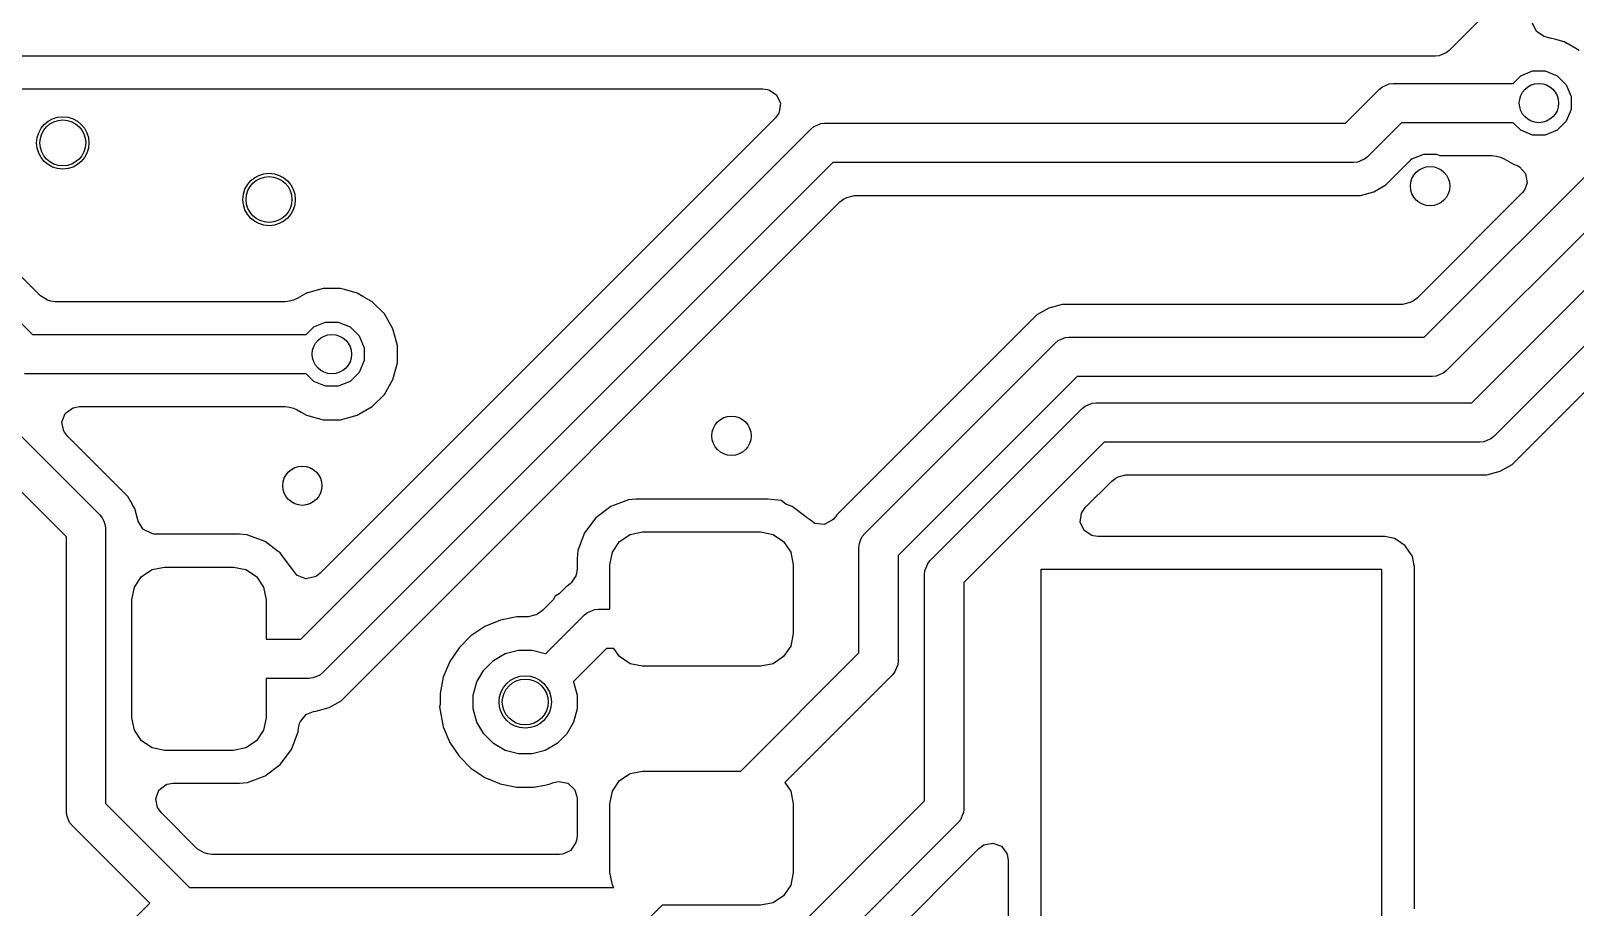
# Model space of a CAD drawing. Header units: inches. Extents: x 0.01 to 5.35, y 0.01 to 3.37.
# Drawn here: x 1.5349 to 1.9991, y 1.0002 to 1.2635 of the extents above; entities that cross this region are included whole.
import ezdxf

# ---------------------------------------------------------------- set-up
doc = ezdxf.new("R2010")
doc.units = ezdxf.units.IN
doc.header["$MEASUREMENT"] = 0
doc.layers.add('BLACK', color=250, linetype='CONTINUOUS')

msp = doc.modelspace()

# ---------------------------------------------------------------- linework, layer by layer
at = {"layer": 'BLACK', "linetype": 'CONTINUOUS'}
for p, q in [((2.44747, 1.74384), (1.96131, 1.25768)), ((1.95378, 1.17145), (2.41874, 1.63641)), ((2.42882, 1.62978), (1.9604, 1.16137)), ((1.9681, 1.15176), (2.4068, 1.59046)), ((2.41342, 1.58038), (1.97472, 1.14168)), ((1.98022, 1.13324), (2.32899, 1.482)), ((1.34098, 1.36677), (1.53547, 1.17228)), ((1.9875, 1.26336), (1.98636, 1.26587)), ((1.98981, 1.26188), (1.9875, 1.26336)), ((1.99054, 1.26166), (1.98981, 1.26188)), ((1.99149, 1.26138), (1.99054, 1.26166)), ((1.99054, 1.26166), (1.99054, 1.26166)), ((1.99161, 1.26135), (1.99149, 1.26138)), ((1.99334, 1.26089), (1.99161, 1.26135)), ((1.99586, 1.26021), (1.99334, 1.26089)), ((1.99681, 1.25967), (1.99586, 1.26021)), ((1.99711, 1.25949), (1.99681, 1.25967)), ((2.00036, 1.25762), (1.99711, 1.25949)), ((1.95713, 1.25595), (1.47483, 1.25595)), ((1.95829, 1.25607), (1.95713, 1.25595)), ((1.95917, 1.25643), (1.95829, 1.25607)), ((1.96041, 1.25695), (1.95917, 1.25643)), ((1.96131, 1.25768), (1.96041, 1.25695)), ((1.98051, 1.24775), (1.98279, 1.25003)), ((1.98279, 1.25003), (1.98634, 1.2515)), ((1.98634, 1.2515), (1.99018, 1.2515)), ((1.99018, 1.2515), (1.99373, 1.25003)), ((1.99373, 1.25003), (1.99644, 1.24732)), ((1.48796, 1.24609), (1.75499, 1.24609)), ((1.75499, 1.24609), (1.75636, 1.24589)), ((1.75636, 1.24589), (1.75679, 1.24577)), ((1.75679, 1.24577), (1.75911, 1.24428)), ((1.75911, 1.24428), (1.76025, 1.24178)), ((1.9301, 1.23576), (1.94036, 1.24602)), ((1.94036, 1.24602), (1.94125, 1.24676)), ((1.94125, 1.24676), (1.94304, 1.2475)), ((1.94304, 1.2475), (1.94338, 1.24764)), ((1.94338, 1.24764), (1.94453, 1.24775)), ((1.94453, 1.24775), (1.98051, 1.24775)), ((1.99644, 1.24732), (1.99791, 1.24377)), ((1.76025, 1.24178), (1.75986, 1.23906)), ((1.99791, 1.23993), (1.99644, 1.23638)), ((1.99791, 1.24377), (1.99791, 1.23993)), ((1.53783, 1.18387), (1.48444, 1.23726)), ((1.75874, 1.23736), (1.62192, 1.10054)), ((1.75973, 1.23878), (1.75874, 1.23736)), ((1.75976, 1.23885), (1.75973, 1.23878)), ((1.75986, 1.23906), (1.75976, 1.23885)), ((1.76937, 1.23403), (1.77026, 1.23477)), ((1.77026, 1.23477), (1.77181, 1.23541)), ((1.77181, 1.23541), (1.77239, 1.23565)), ((1.77239, 1.23565), (1.77354, 1.23576)), ((1.77354, 1.23576), (1.9301, 1.23576)), ((1.94698, 1.23594), (1.93672, 1.22568)), ((1.98051, 1.23594), (1.94698, 1.23594)), ((1.98279, 1.23366), (1.98051, 1.23594)), ((1.99644, 1.23638), (1.99373, 1.23366)), ((1.6161, 1.08076), (1.76937, 1.23403)), ((1.98634, 1.23219), (1.98279, 1.23366)), ((1.99018, 1.23219), (1.98634, 1.23219)), ((1.99373, 1.23366), (1.99018, 1.23219)), ((1.93672, 1.22568), (1.93582, 1.22495)), ((1.95008, 1.22504), (1.95362, 1.22651)), ((1.95362, 1.22651), (1.95746, 1.22651)), ((1.95746, 1.22651), (1.9585, 1.22608)), ((1.9585, 1.22608), (1.97421, 1.22608)), ((1.97421, 1.22608), (1.97547, 1.22591)), ((1.97547, 1.22591), (1.97667, 1.22559)), ((1.97667, 1.22559), (1.97785, 1.22511)), ((1.77599, 1.22395), (1.62272, 1.07068)), ((1.93254, 1.22395), (1.77599, 1.22395)), ((1.9337, 1.22407), (1.93254, 1.22395)), ((1.93459, 1.22444), (1.9337, 1.22407)), ((1.93582, 1.22495), (1.93459, 1.22444)), ((1.94222, 1.21724), (1.94914, 1.22415)), ((1.94914, 1.22415), (1.94933, 1.2243)), ((1.94933, 1.2243), (1.95008, 1.22504)), ((1.97785, 1.22511), (1.98065, 1.22349)), ((1.98065, 1.22349), (1.98065, 1.22349)), ((1.98065, 1.22349), (1.98065, 1.22349)), ((1.98065, 1.22349), (1.98066, 1.22349)), ((1.98066, 1.22349), (1.98066, 1.22348)), ((1.98066, 1.22348), (1.98088, 1.2234)), ((1.98088, 1.2234), (1.98088, 1.22339)), ((1.98088, 1.22339), (1.98193, 1.22294)), ((1.98193, 1.22294), (1.9824, 1.22265)), ((1.9824, 1.22265), (1.98425, 1.22062)), ((1.93863, 1.21517), (1.94222, 1.21724)), ((1.9847, 1.21784), (1.98389, 1.21569)), ((1.98425, 1.22062), (1.98471, 1.21791)), ((1.98471, 1.21791), (1.9847, 1.21784)), ((1.62822, 1.06224), (1.77815, 1.21216)), ((1.77815, 1.21216), (1.77926, 1.213)), ((1.77926, 1.213), (1.78017, 1.21349)), ((1.78017, 1.21349), (1.78251, 1.21409)), ((1.78251, 1.21409), (1.93462, 1.21409)), ((1.93462, 1.21409), (1.93863, 1.21517)), ((1.93462, 1.21409), (1.93462, 1.21409)), ((1.98319, 1.21481), (1.95162, 1.18324)), ((1.98378, 1.21552), (1.98319, 1.21481)), ((1.98389, 1.21569), (1.98378, 1.21552)), ((1.47172, 1.20203), (1.55569, 1.11807)), ((1.54561, 1.11144), (1.4651, 1.19195)), ((1.53991, 1.18264), (1.53783, 1.18387)), ((1.61783, 1.18474), (1.61502, 1.18312)), ((1.6179, 1.18476), (1.61783, 1.18474)), ((1.61811, 1.18482), (1.6179, 1.18476)), ((1.61817, 1.18483), (1.61811, 1.18482)), ((1.61845, 1.18491), (1.61817, 1.18483)), ((1.62284, 1.18608), (1.61845, 1.18491)), ((1.61845, 1.18491), (1.61845, 1.18491)), ((1.62803, 1.18608), (1.62284, 1.18608)), ((1.6292, 1.18577), (1.62803, 1.18608)), ((1.62803, 1.18608), (1.62803, 1.18608)), ((1.63304, 1.18474), (1.6292, 1.18577)), ((1.6292, 1.18577), (1.6292, 1.18577)), ((1.63476, 1.18375), (1.63304, 1.18474)), ((1.63753, 1.18215), (1.63476, 1.18375)), ((1.5409, 1.18234), (1.53991, 1.18264)), ((1.54228, 1.18215), (1.5409, 1.18234)), ((1.61138, 1.18215), (1.54228, 1.18215)), ((1.61265, 1.18231), (1.61138, 1.18215)), ((1.61385, 1.18263), (1.61265, 1.18231)), ((1.61502, 1.18312), (1.61385, 1.18263)), ((1.6412, 1.17848), (1.63753, 1.18215)), ((1.8409, 1.18024), (1.83731, 1.17816)), ((1.84491, 1.18131), (1.8409, 1.18024)), ((1.8409, 1.18024), (1.8409, 1.18024)), ((1.94726, 1.18131), (1.84491, 1.18131)), ((1.9496, 1.18191), (1.94726, 1.18131)), ((1.95051, 1.1824), (1.9496, 1.18191)), ((1.95162, 1.18324), (1.95051, 1.1824)), ((1.61769, 1.17228), (1.61996, 1.17456)), ((1.61996, 1.17456), (1.62351, 1.17603)), ((1.62351, 1.17603), (1.62735, 1.17603)), ((1.62735, 1.17603), (1.6309, 1.17456)), ((1.6309, 1.17456), (1.63362, 1.17185)), ((1.64379, 1.17398), (1.6412, 1.17848)), ((1.83731, 1.17816), (1.77715, 1.11801)), ((1.83731, 1.17816), (1.83731, 1.17816)), ((1.83731, 1.17816), (1.83731, 1.17816)), ((1.53547, 1.17228), (1.61769, 1.17228)), ((1.63362, 1.17185), (1.63509, 1.1683)), ((1.64514, 1.16897), (1.64379, 1.17398)), ((1.84281, 1.16972), (1.84371, 1.17045)), ((1.84371, 1.17045), (1.84528, 1.1711)), ((1.84528, 1.1711), (1.84584, 1.17134)), ((1.84584, 1.17134), (1.84699, 1.17145)), ((1.84699, 1.17145), (1.95378, 1.17145)), ((1.63509, 1.1683), (1.63509, 1.16446)), ((1.64514, 1.16378), (1.64514, 1.16897)), ((1.78559, 1.1125), (1.84281, 1.16972)), ((1.63362, 1.16091), (1.6309, 1.15819)), ((1.63509, 1.16446), (1.63362, 1.16091)), ((1.64379, 1.15877), (1.64514, 1.16378)), ((1.95951, 1.16063), (1.95826, 1.16012)), ((1.9604, 1.16137), (1.95951, 1.16063)), ((1.61769, 1.16047), (1.53302, 1.16047)), ((1.61996, 1.15819), (1.61769, 1.16047)), ((1.62351, 1.15672), (1.61996, 1.15819)), ((1.62735, 1.15672), (1.62351, 1.15672)), ((1.6309, 1.15819), (1.62735, 1.15672)), ((1.6412, 1.15428), (1.64379, 1.15877)), ((1.84943, 1.15964), (1.79567, 1.10588)), ((1.95623, 1.15964), (1.84943, 1.15964)), ((1.95738, 1.15975), (1.95623, 1.15964)), ((1.95826, 1.16012), (1.95738, 1.15975)), ((1.63753, 1.15061), (1.6412, 1.15428)), ((1.85274, 1.15113), (1.85399, 1.15165)), ((1.85399, 1.15165), (1.85514, 1.15176)), ((1.85514, 1.15176), (1.9681, 1.15176)), ((1.54429, 1.14597), (1.54525, 1.14855)), ((1.54525, 1.14855), (1.54745, 1.1502)), ((1.54745, 1.1502), (1.54761, 1.15025)), ((1.54761, 1.15025), (1.54774, 1.1503)), ((1.54774, 1.1503), (1.54944, 1.15061)), ((1.54944, 1.15061), (1.61138, 1.15061)), ((1.61138, 1.15061), (1.61265, 1.15044)), ((1.61265, 1.15044), (1.61385, 1.15012)), ((1.61385, 1.15012), (1.61502, 1.14963)), ((1.61502, 1.14963), (1.61619, 1.14896)), ((1.61619, 1.14896), (1.61619, 1.14896)), ((1.61619, 1.14896), (1.61783, 1.14802)), ((1.61783, 1.14802), (1.61783, 1.14802)), ((1.61783, 1.14802), (1.61783, 1.14802)), ((1.61783, 1.14802), (1.62284, 1.14667)), ((1.62284, 1.14667), (1.62284, 1.14667)), ((1.62284, 1.14667), (1.62803, 1.14667)), ((1.62803, 1.14667), (1.63304, 1.14802)), ((1.62803, 1.14667), (1.62803, 1.14667)), ((1.63304, 1.14802), (1.63753, 1.15061)), ((1.80528, 1.10434), (1.85097, 1.15003)), ((1.85097, 1.15003), (1.85186, 1.15077)), ((1.85186, 1.15077), (1.85274, 1.15113)), ((1.54487, 1.14328), (1.54429, 1.14597)), ((1.54496, 1.14313), (1.54487, 1.14328)), ((1.54509, 1.14289), (1.54496, 1.14313)), ((1.54592, 1.14178), (1.54509, 1.14289)), ((1.56098, 1.12672), (1.54592, 1.14178)), ((1.85759, 1.13995), (1.81536, 1.09772)), ((1.97054, 1.13995), (1.85759, 1.13995)), ((1.9717, 1.14007), (1.97054, 1.13995)), ((1.97258, 1.14043), (1.9717, 1.14007)), ((1.97382, 1.14095), (1.97258, 1.14043)), ((1.97472, 1.14168), (1.97382, 1.14095)), ((1.97663, 1.13117), (1.98022, 1.13324)), ((1.8519, 1.12032), (1.85975, 1.12816)), ((1.85975, 1.12816), (1.86086, 1.129)), ((1.86086, 1.129), (1.86177, 1.12949)), ((1.86177, 1.12949), (1.86411, 1.13009)), ((1.86411, 1.13009), (1.97262, 1.13009)), ((1.97262, 1.13009), (1.97663, 1.13117)), ((1.97262, 1.13009), (1.97262, 1.13009)), ((1.56102, 1.12668), (1.56098, 1.12672)), ((1.56098, 1.12672), (1.56098, 1.12672)), ((1.56119, 1.12651), (1.56102, 1.12668)), ((1.56413, 1.12357), (1.56119, 1.12651)), ((1.56119, 1.12651), (1.56119, 1.12651)), ((1.56501, 1.12205), (1.56413, 1.12357)), ((1.56506, 1.12197), (1.56501, 1.12205)), ((1.56553, 1.12115), (1.56506, 1.12197)), ((1.56506, 1.12197), (1.56506, 1.12197)), ((1.56614, 1.12009), (1.56553, 1.12115)), ((1.56553, 1.12115), (1.56553, 1.12115)), ((1.56553, 1.12115), (1.56553, 1.12115)), ((1.5662, 1.11998), (1.56614, 1.12009)), ((1.5662, 1.11998), (1.5662, 1.11998)), ((1.5662, 1.11998), (1.5662, 1.11998)), ((1.56723, 1.11616), (1.5662, 1.11998)), ((1.70929, 1.12059), (1.70475, 1.11719)), ((1.70982, 1.12079), (1.70929, 1.12059)), ((1.70929, 1.12059), (1.70929, 1.12059)), ((1.7146, 1.12257), (1.70982, 1.12079)), ((1.7168, 1.12281), (1.7146, 1.12257)), ((1.7146, 1.12257), (1.7146, 1.12257)), ((1.71687, 1.12282), (1.7168, 1.12281)), ((1.71694, 1.12282), (1.71687, 1.12282)), ((1.75614, 1.12282), (1.71694, 1.12282)), ((1.71694, 1.12282), (1.71694, 1.12282)), ((1.75626, 1.12282), (1.75614, 1.12282)), ((1.75614, 1.12282), (1.75614, 1.12282)), ((1.75614, 1.12282), (1.75614, 1.12282)), ((1.75645, 1.12279), (1.75626, 1.12282)), ((1.76046, 1.12236), (1.75645, 1.12279)), ((1.76185, 1.12132), (1.76046, 1.12236)), ((1.7638, 1.12059), (1.76185, 1.12132)), ((1.7679, 1.11752), (1.7638, 1.12059)), ((1.7638, 1.12059), (1.7638, 1.12059)), ((1.7638, 1.12059), (1.7638, 1.12059)), ((1.7638, 1.12059), (1.7638, 1.12059)), ((1.85079, 1.11862), (1.85091, 1.1189)), ((1.85091, 1.1189), (1.8519, 1.12032)), ((1.55569, 1.11807), (1.55642, 1.11717)), ((1.55642, 1.11717), (1.55684, 1.11616)), ((1.55684, 1.11616), (1.5573, 1.11504)), ((1.5573, 1.11504), (1.55742, 1.11389)), ((1.56862, 1.11385), (1.56723, 1.11616)), ((1.70475, 1.11719), (1.70135, 1.11266)), ((1.70475, 1.11719), (1.70475, 1.11719)), ((1.76799, 1.11746), (1.7679, 1.11752)), ((1.76813, 1.11737), (1.76799, 1.11746)), ((1.76824, 1.11728), (1.76813, 1.11737)), ((1.76844, 1.11712), (1.76824, 1.11728)), ((1.76926, 1.1165), (1.76844, 1.11712)), ((1.76927, 1.11651), (1.76926, 1.1165)), ((1.77057, 1.11549), (1.76927, 1.11651)), ((1.77066, 1.11545), (1.77057, 1.11549)), ((1.7734, 1.11519), (1.77066, 1.11545)), ((1.77585, 1.11645), (1.7734, 1.11519)), ((1.77624, 1.11682), (1.77585, 1.11645)), ((1.7771, 1.11792), (1.77624, 1.11682)), ((1.77715, 1.118), (1.7771, 1.11792)), ((1.77715, 1.11801), (1.77715, 1.118)), ((1.77715, 1.118), (1.77715, 1.118)), ((1.8504, 1.1159), (1.85079, 1.11862)), ((1.85154, 1.1134), (1.8504, 1.1159)), ((1.54561, 1.02889), (1.54561, 1.11144)), ((1.55742, 1.11389), (1.55742, 1.03134)), ((1.56881, 1.11367), (1.56862, 1.11385)), ((1.57127, 1.11244), (1.56881, 1.11367)), ((1.57187, 1.11233), (1.57127, 1.11244)), ((1.57311, 1.11229), (1.57187, 1.11233)), ((1.57311, 1.11227), (1.57311, 1.11229)), ((1.57325, 1.11228), (1.57311, 1.11227)), ((1.59769, 1.11228), (1.57325, 1.11228)), ((1.59977, 1.11206), (1.59769, 1.11228)), ((1.59769, 1.11228), (1.59769, 1.11228)), ((1.59769, 1.11228), (1.59769, 1.11228)), ((1.59769, 1.11228), (1.59769, 1.11228)), ((1.6, 1.11204), (1.59977, 1.11206)), ((1.60012, 1.112), (1.6, 1.11204)), ((1.60534, 1.11005), (1.60012, 1.112)), ((1.60898, 1.10732), (1.60534, 1.11005)), ((1.60534, 1.11005), (1.60534, 1.11005)), ((1.60534, 1.11005), (1.60534, 1.11005)), ((1.60534, 1.11005), (1.60534, 1.11005)), ((1.70135, 1.11266), (1.69937, 1.10735)), ((1.70135, 1.11266), (1.70135, 1.11266)), ((1.70973, 1.10688), (1.71187, 1.11008)), ((1.71187, 1.11008), (1.71506, 1.11221)), ((1.71506, 1.11221), (1.71883, 1.11296)), ((1.71883, 1.11296), (1.75426, 1.11296)), ((1.75426, 1.11296), (1.75803, 1.11221)), ((1.75803, 1.11221), (1.76122, 1.11008)), ((1.76122, 1.11008), (1.76335, 1.10688)), ((1.78386, 1.10832), (1.78398, 1.10948)), ((1.78398, 1.10948), (1.78447, 1.11068)), ((1.78447, 1.11068), (1.78486, 1.1116)), ((1.78486, 1.1116), (1.78559, 1.1125)), ((1.85385, 1.11191), (1.85154, 1.1134)), ((1.85428, 1.11178), (1.85385, 1.11191)), ((1.85566, 1.11159), (1.85428, 1.11178)), ((1.94192, 1.11159), (1.85566, 1.11159)), ((1.9448, 1.11101), (1.94192, 1.11159)), ((1.94192, 1.11159), (1.94192, 1.11159)), ((1.94192, 1.11159), (1.94192, 1.11159)), ((1.9453, 1.11068), (1.9448, 1.11101)), ((1.9448, 1.11101), (1.9448, 1.11101)), ((1.9448, 1.11101), (1.9448, 1.11101)), ((1.9448, 1.11101), (1.9448, 1.11101)), ((1.9448, 1.11101), (1.9448, 1.11101)), ((1.94798, 1.10889), (1.9453, 1.11068)), ((1.9453, 1.11068), (1.9453, 1.11068)), ((1.60988, 1.10665), (1.60898, 1.10732)), ((1.61069, 1.10556), (1.60988, 1.10665)), ((1.60988, 1.10665), (1.60988, 1.10665)), ((1.60988, 1.10665), (1.60988, 1.10665)), ((1.61328, 1.10212), (1.61069, 1.10556)), ((1.69937, 1.10735), (1.69912, 1.105)), ((1.69912, 1.105), (1.69912, 1.105)), ((1.69912, 1.105), (1.69912, 1.10188)), ((1.70898, 1.10312), (1.70973, 1.10688)), ((1.76335, 1.10688), (1.7641, 1.10312)), ((1.78386, 1.0766), (1.78386, 1.10832)), ((1.79567, 1.10588), (1.79567, 1.07416)), ((1.94806, 1.10883), (1.94798, 1.10889)), ((1.94918, 1.10716), (1.94806, 1.10883)), ((1.95013, 1.10574), (1.94918, 1.10716)), ((1.94918, 1.10716), (1.94918, 1.10716)), ((1.95024, 1.10557), (1.95013, 1.10574)), ((1.9508, 1.10278), (1.95024, 1.10557)), ((1.95024, 1.10557), (1.95024, 1.10557)), ((1.95024, 1.10557), (1.95024, 1.10557)), ((1.56817, 1.09953), (1.57137, 1.10167)), ((1.57137, 1.10167), (1.57513, 1.10242)), ((1.57513, 1.10242), (1.5958, 1.10242)), ((1.5958, 1.10242), (1.59957, 1.10167)), ((1.59957, 1.10167), (1.60276, 1.09953)), ((1.61337, 1.10191), (1.61328, 1.10212)), ((1.61328, 1.10212), (1.61328, 1.10212)), ((1.61328, 1.10212), (1.61328, 1.10212)), ((1.61342, 1.10193), (1.61337, 1.10191)), ((1.61492, 1.09993), (1.61342, 1.10193)), ((1.62192, 1.10054), (1.62081, 1.0997)), ((1.69892, 1.1005), (1.69872, 1.09979)), ((1.69912, 1.10188), (1.69892, 1.1005)), ((1.70898, 1.08976), (1.70898, 1.10312)), ((1.7641, 1.10312), (1.7641, 1.08245)), ((1.80355, 1.10017), (1.80366, 1.10132)), ((1.80355, 1.03214), (1.80355, 1.10017)), ((1.80366, 1.10132), (1.80422, 1.10267)), ((1.80422, 1.10267), (1.80454, 1.10345)), ((1.80454, 1.10345), (1.80528, 1.10434)), ((1.83859, 0.95999), (1.83859, 1.10172)), ((1.83859, 1.10172), (1.94095, 1.10172)), ((1.94095, 1.10172), (1.94095, 0.95999)), ((1.95081, 1.1027), (1.9508, 1.10278)), ((1.95081, 0.99968), (1.95081, 1.1027)), ((1.95081, 1.1027), (1.95081, 1.1027)), ((1.95081, 1.1027), (1.95081, 1.1027)), ((1.56529, 1.09257), (1.56604, 1.09634)), ((1.56604, 1.09634), (1.56817, 1.09953)), ((1.60276, 1.09953), (1.6049, 1.09634)), ((1.6049, 1.09634), (1.60565, 1.09257)), ((1.615, 1.09987), (1.61492, 1.09993)), ((1.61506, 1.09982), (1.615, 1.09987)), ((1.61764, 1.09886), (1.61506, 1.09982)), ((1.62033, 1.09944), (1.61764, 1.09886)), ((1.62081, 1.0997), (1.62033, 1.09944)), ((1.69586, 1.09648), (1.69374, 1.09435)), ((1.69618, 1.09666), (1.69586, 1.09648)), ((1.69586, 1.09648), (1.69586, 1.09648)), ((1.6971, 1.09735), (1.69618, 1.09666)), ((1.6974, 1.09763), (1.6971, 1.09735)), ((1.69872, 1.09979), (1.6974, 1.09763)), ((1.81536, 1.09772), (1.81536, 1.02969)), ((1.56529, 1.05714), (1.56529, 1.09257)), ((1.60565, 1.09257), (1.60565, 1.08076)), ((1.69195, 1.09256), (1.68878, 1.08939)), ((1.69253, 1.09361), (1.69195, 1.09256)), ((1.69374, 1.09435), (1.69253, 1.09361)), ((1.67607, 1.08648), (1.67141, 1.08455)), ((1.68102, 1.08747), (1.67607, 1.08648)), ((1.67607, 1.08648), (1.67607, 1.08648)), ((1.67607, 1.08648), (1.67607, 1.08648)), ((1.68442, 1.08747), (1.68102, 1.08747)), ((1.68676, 1.08807), (1.68442, 1.08747)), ((1.68767, 1.08856), (1.68676, 1.08807)), ((1.68878, 1.08939), (1.68767, 1.08856)), ((1.68968, 1.07634), (1.70137, 1.08803)), ((1.70137, 1.08803), (1.70226, 1.08877)), ((1.70226, 1.08877), (1.70377, 1.08939)), ((1.70377, 1.08939), (1.70439, 1.08965)), ((1.70439, 1.08965), (1.70554, 1.08976)), ((1.70554, 1.08976), (1.70898, 1.08976)), ((1.66722, 1.08175), (1.66365, 1.07818)), ((1.67141, 1.08455), (1.66722, 1.08175)), ((1.66722, 1.08175), (1.66722, 1.08175)), ((1.66722, 1.08175), (1.66722, 1.08175)), ((1.67141, 1.08455), (1.67141, 1.08455)), ((1.7641, 1.08245), (1.76335, 1.07868)), ((1.60565, 1.08076), (1.6161, 1.08076)), ((1.66365, 1.07818), (1.66085, 1.07399)), ((1.66365, 1.07818), (1.66365, 1.07818)), ((1.66365, 1.07818), (1.66365, 1.07818)), ((1.67752, 1.07641), (1.68149, 1.07747)), ((1.68149, 1.07747), (1.6856, 1.07747)), ((1.6856, 1.07747), (1.68957, 1.07641)), ((1.70799, 1.07795), (1.69803, 1.06799)), ((1.71022, 1.07795), (1.70799, 1.07795)), ((1.71187, 1.07549), (1.71022, 1.07795)), ((1.76335, 1.07868), (1.76122, 1.07549)), ((1.66085, 1.07399), (1.65892, 1.06933)), ((1.66085, 1.07399), (1.66085, 1.07399)), ((1.67105, 1.07145), (1.67396, 1.07435)), ((1.67396, 1.07435), (1.67752, 1.07641)), ((1.68957, 1.07641), (1.68968, 1.07634)), ((1.71506, 1.07336), (1.71187, 1.07549)), ((1.71883, 1.07261), (1.71506, 1.07336)), ((1.75426, 1.07261), (1.71883, 1.07261)), ((1.74837, 1.04111), (1.78386, 1.0766)), ((1.75803, 1.07336), (1.75426, 1.07261)), ((1.76122, 1.07549), (1.75803, 1.07336)), ((1.79556, 1.07301), (1.79509, 1.07187)), ((1.79567, 1.07416), (1.79556, 1.07301)), ((1.61854, 1.06895), (1.60565, 1.06895)), ((1.60565, 1.06895), (1.60565, 1.05714)), ((1.6197, 1.06907), (1.61854, 1.06895)), ((1.62058, 1.06943), (1.6197, 1.06907)), ((1.62182, 1.06995), (1.62058, 1.06943)), ((1.62272, 1.07068), (1.62182, 1.06995)), ((1.65892, 1.06933), (1.65793, 1.06438)), ((1.65892, 1.06933), (1.65892, 1.06933)), ((1.65892, 1.06933), (1.65892, 1.06933)), ((1.66793, 1.06391), (1.66899, 1.06788)), ((1.66899, 1.06788), (1.67105, 1.07145)), ((1.69803, 1.06799), (1.69809, 1.06788)), ((1.69809, 1.06788), (1.69916, 1.06391)), ((1.79394, 1.06998), (1.76161, 1.03765)), ((1.79468, 1.07088), (1.79394, 1.06998)), ((1.79509, 1.07187), (1.79468, 1.07088)), ((1.65793, 1.06438), (1.65793, 1.06108)), ((1.66793, 1.0598), (1.66793, 1.06391)), ((1.69916, 1.06391), (1.69916, 1.0598)), ((1.61785, 1.05821), (1.61986, 1.05902)), ((1.61986, 1.05902), (1.61992, 1.05903)), ((1.61992, 1.05903), (1.6205, 1.05907)), ((1.6205, 1.05907), (1.62062, 1.05909)), ((1.62062, 1.05909), (1.62463, 1.06017)), ((1.62062, 1.05909), (1.62062, 1.05909)), ((1.62062, 1.05909), (1.62062, 1.05909)), ((1.62463, 1.06017), (1.62822, 1.06224)), ((1.65793, 1.06108), (1.65773, 1.06038)), ((1.65773, 1.06038), (1.65892, 1.05439)), ((1.66899, 1.05583), (1.66793, 1.0598)), ((1.69916, 1.0598), (1.69809, 1.05583)), ((1.56604, 1.05338), (1.56529, 1.05714)), ((1.60565, 1.05714), (1.6049, 1.05338)), ((1.61526, 1.05291), (1.61538, 1.05403)), ((1.61538, 1.05403), (1.61572, 1.05538)), ((1.61572, 1.05538), (1.61596, 1.05595)), ((1.61596, 1.05595), (1.61768, 1.05809)), ((1.61768, 1.05809), (1.61785, 1.05821)), ((1.65892, 1.05439), (1.65892, 1.05439)), ((1.65892, 1.05439), (1.65892, 1.05439)), ((1.65892, 1.05439), (1.66085, 1.04973)), ((1.67105, 1.05227), (1.66899, 1.05583)), ((1.69809, 1.05583), (1.69604, 1.05227)), ((1.56817, 1.05018), (1.56604, 1.05338)), ((1.57137, 1.04805), (1.56817, 1.05018)), ((1.60276, 1.05018), (1.59957, 1.04805)), ((1.6049, 1.05338), (1.60276, 1.05018)), ((1.61328, 1.0476), (1.61526, 1.05291)), ((1.66085, 1.04973), (1.66085, 1.04973)), ((1.66085, 1.04973), (1.66365, 1.04553)), ((1.67396, 1.04936), (1.67105, 1.05227)), ((1.67752, 1.04731), (1.67396, 1.04936)), ((1.69313, 1.04936), (1.68957, 1.04731)), ((1.69604, 1.05227), (1.69313, 1.04936)), ((1.57513, 1.0473), (1.57137, 1.04805)), ((1.5958, 1.0473), (1.57513, 1.0473)), ((1.59957, 1.04805), (1.5958, 1.0473)), ((1.60988, 1.04307), (1.61328, 1.0476)), ((1.66365, 1.04553), (1.66365, 1.04553)), ((1.66365, 1.04553), (1.66365, 1.04553)), ((1.66365, 1.04553), (1.66722, 1.04197)), ((1.68149, 1.04624), (1.67752, 1.04731)), ((1.6856, 1.04624), (1.68149, 1.04624)), ((1.68957, 1.04731), (1.6856, 1.04624)), ((1.60534, 1.03967), (1.60988, 1.04307)), ((1.66722, 1.04197), (1.66722, 1.04197)), ((1.66722, 1.04197), (1.66722, 1.04197)), ((1.66722, 1.04197), (1.67141, 1.03916)), ((1.71187, 1.03823), (1.71506, 1.04036)), ((1.71506, 1.04036), (1.71883, 1.04111)), ((1.71883, 1.04111), (1.74837, 1.04111)), ((1.57246, 1.0328), (1.57342, 1.03538)), ((1.57342, 1.03538), (1.57563, 1.03702)), ((1.57563, 1.03702), (1.57578, 1.03708)), ((1.57578, 1.03708), (1.57591, 1.03713)), ((1.57591, 1.03713), (1.57762, 1.03744)), ((1.57762, 1.03744), (1.59769, 1.03744)), ((1.59769, 1.03744), (1.60003, 1.03769)), ((1.59769, 1.03744), (1.59769, 1.03744)), ((1.60003, 1.03769), (1.60534, 1.03967)), ((1.67141, 1.03916), (1.67141, 1.03916)), ((1.67141, 1.03916), (1.67141, 1.03916)), ((1.67141, 1.03916), (1.67585, 1.03732)), ((1.67585, 1.03732), (1.67603, 1.03724)), ((1.67603, 1.03724), (1.68102, 1.03625)), ((1.68102, 1.03625), (1.68607, 1.03625)), ((1.68607, 1.03625), (1.68939, 1.03691)), ((1.68607, 1.03625), (1.68607, 1.03625)), ((1.68939, 1.03691), (1.69101, 1.03723)), ((1.69101, 1.03723), (1.69172, 1.03753)), ((1.69172, 1.03753), (1.69307, 1.03787)), ((1.69307, 1.03787), (1.69361, 1.03793)), ((1.69361, 1.03793), (1.69632, 1.03744)), ((1.69632, 1.03744), (1.69833, 1.03557)), ((1.69833, 1.03557), (1.69833, 1.03557)), ((1.69833, 1.03557), (1.69843, 1.0354)), ((1.69843, 1.0354), (1.69909, 1.03345)), ((1.70973, 1.03503), (1.71187, 1.03823)), ((1.76161, 1.03765), (1.76335, 1.03503)), ((1.55742, 1.03134), (1.58261, 1.00614)), ((1.57305, 1.03011), (1.57246, 1.0328)), ((1.69909, 1.03345), (1.69909, 1.03341)), ((1.69909, 1.03341), (1.69912, 1.03286)), ((1.69912, 1.03286), (1.69912, 1.02159)), ((1.70898, 1.03127), (1.70973, 1.03503)), ((1.70898, 1.0106), (1.70898, 1.03127)), ((1.74737, 0.97596), (1.80355, 1.03214)), ((1.76335, 1.03503), (1.7641, 1.03127)), ((1.7641, 1.03127), (1.7641, 1.0106)), ((1.54572, 1.02774), (1.54561, 1.02889)), ((1.54582, 1.0275), (1.54572, 1.02774)), ((1.5466, 1.02561), (1.54582, 1.0275)), ((1.57326, 1.02972), (1.57305, 1.03011)), ((1.57409, 1.02861), (1.57326, 1.02972)), ((1.58497, 1.01773), (1.57409, 1.02861)), ((1.81436, 1.02641), (1.81363, 1.02552)), ((1.81513, 1.02826), (1.81436, 1.02641)), ((1.81525, 1.02854), (1.81513, 1.02826)), ((1.81536, 1.02969), (1.81525, 1.02854)), ((1.54734, 1.02471), (1.5466, 1.02561)), ((1.57069, 1.00136), (1.54734, 1.02471)), ((1.69912, 1.02159), (1.69892, 1.02021)), ((1.81363, 1.02552), (1.76061, 0.9725)), ((1.58705, 1.01649), (1.58497, 1.01773)), ((1.69721, 1.01726), (1.69505, 1.01618)), ((1.69726, 1.01731), (1.69721, 1.01726)), ((1.69875, 1.01962), (1.69726, 1.01731)), ((1.69892, 1.02021), (1.69875, 1.01962)), ((1.77461, 0.97255), (1.8199, 1.01784)), ((1.8199, 1.01784), (1.82101, 1.01867)), ((1.82101, 1.01867), (1.8214, 1.01889)), ((1.8214, 1.01889), (1.82409, 1.01947)), ((1.82409, 1.01947), (1.82667, 1.01851)), ((1.82667, 1.01851), (1.82831, 1.01631)), ((1.58805, 1.0162), (1.58705, 1.01649)), ((1.58942, 1.016), (1.58805, 1.0162)), ((1.69372, 1.016), (1.58942, 1.016)), ((1.69475, 1.01612), (1.69372, 1.016)), ((1.69505, 1.01618), (1.69475, 1.01612)), ((1.82831, 1.01631), (1.82835, 1.01622)), ((1.82835, 1.01622), (1.82842, 1.01602)), ((1.82842, 1.01602), (1.82873, 1.01432)), ((1.82873, 1.01432), (1.82873, 0.95902)), ((1.70973, 1.00683), (1.70898, 1.0106)), ((1.7641, 1.0106), (1.76335, 1.00683)), ((1.58261, 1.00614), (1.63921, 1.00614)), ((1.63921, 1.00614), (1.71019, 1.00614)), ((1.71019, 1.00614), (1.70973, 1.00683)), ((1.76122, 1.00364), (1.75803, 1.00151)), ((1.76335, 1.00683), (1.76122, 1.00364)), ((1.51693, 0.94759), (1.57069, 1.00136)), ((1.72472, 1.00076), (1.72002, 0.99606)), ((1.75426, 1.00076), (1.72472, 1.00076)), ((1.75803, 1.00151), (1.75426, 1.00076))]:
    msp.add_line(p, q, dxfattribs=at)
at = {"layer": 'BLACK'}
for centre, radius in [((1.98826, 1.24185), 0.00591), ((1.54454, 1.22986), 0.00787), ((1.95554, 1.21686), 0.00591), ((1.60654, 1.21286), 0.00787), ((1.62543, 1.16638), 0.00591), ((1.74554, 1.14186), 0.00591), ((1.61654, 1.12686), 0.00591), ((1.68354, 1.06186), 0.00787)]:
    msp.add_circle(centre, radius, dxfattribs=at)
at = {"layer": 'WHITE'}
for centre, radius in [((1.98826, 1.24185), 0.00591), ((1.54454, 1.22986), 0.00689), ((1.95554, 1.21686), 0.00591), ((1.60654, 1.21286), 0.00689), ((1.62543, 1.16638), 0.00591), ((1.74554, 1.14186), 0.00591), ((1.61654, 1.12686), 0.00591), ((1.68354, 1.06186), 0.00689)]:
    msp.add_circle(centre, radius, dxfattribs=at)

doc.saveas('drawing.dxf')
